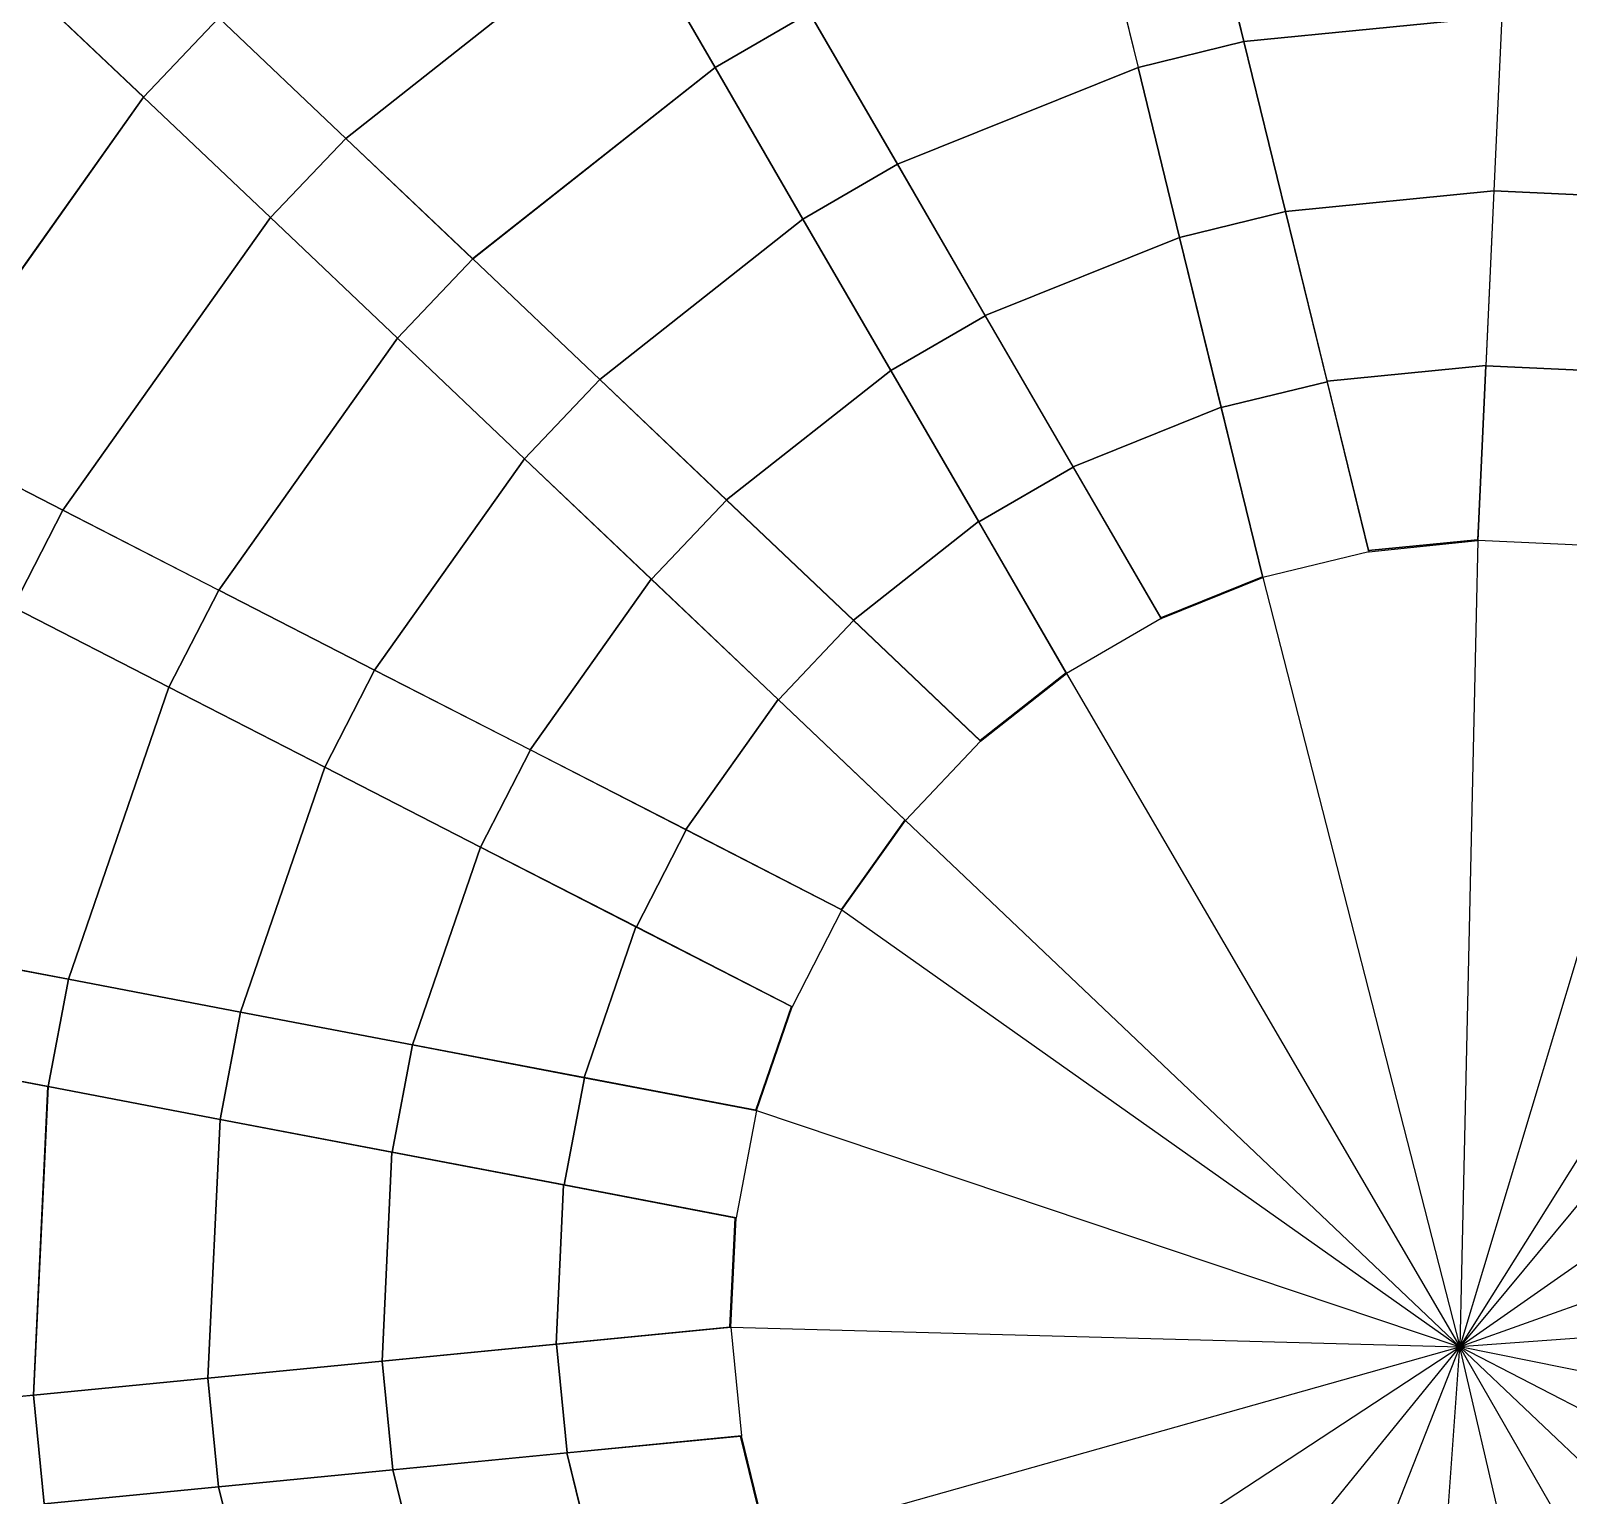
# Model space of a CAD drawing. Header units: millimetres. Extents: x -3890 to 2335, y 8273 to 14518.
# Drawn here: x -1449 to -745, y 11309 to 11979 of the extents above; entities that cross this region are included whole.
import ezdxf

# ---------------------------------------------------------------- set-up
doc = ezdxf.new("R2010")
doc.units = ezdxf.units.MM
for name, color, linetype in [('FRAMES', 2, 'Continuous'), ('JOINTS', 2, 'Continuous'), ('SHELLS', 1, 'Continuous')]:
    doc.layers.add(name, color=color, linetype=linetype)

msp = doc.modelspace()

# ---------------------------------------------------------------- linework, layer by layer
at = {"layer": 'FRAMES'}
for p, q in [((-912.42, 12052.27, 1772.46), (-893.37, 11974.42, 1778.66)), ((-912.42, 12052.27, 1892.46), (-893.37, 11974.42, 1898.66)), ((-912.42, 12052.27, 1772.46), (-893.37, 11974.42, 1898.66)), ((-960.89, 12040.43, 1772.46), (-941.84, 11962.58, 1778.66)), ((-960.89, 12040.43, 1892.46), (-941.84, 11962.58, 1898.66)), ((-960.89, 12040.43, 1772.46), (-941.84, 11962.58, 1898.66)), ((-1175.6, 12031.85, 1765.47), (-1135.39, 11962.52, 1772.46)), ((-1175.6, 12031.85, 1885.47), (-1135.39, 11962.52, 1892.46)), ((-1135.39, 11962.52, 1772.46), (-1175.6, 12031.85, 1885.47)), ((-1455.12, 12004.23, 1749.1), (-1397, 11949.04, 1757.68)), ((-1455.12, 12004.23, 1869.1), (-1397, 11949.04, 1877.68)), ((-1397, 11949.04, 1757.68), (-1455.12, 12004.23, 1869.1)), ((-1362.57, 11985.29, 1757.68), (-1397, 11949.04, 1757.68)), ((-1397, 11949.04, 1877.68), (-1362.57, 11985.29, 1877.68)), ((-1362.57, 11985.29, 1757.68), (-1304.46, 11930.1, 1765.47)), ((-1362.57, 11985.29, 1877.68), (-1304.46, 11930.1, 1885.47)), ((-1362.57, 11985.29, 1757.68), (-1304.46, 11930.1, 1885.47)), ((-1092.14, 11987.57, 1772.46), (-1135.39, 11962.52, 1772.46)), ((-1135.39, 11962.52, 1892.46), (-1092.14, 11987.57, 1892.46)), ((-1092.14, 11987.57, 1772.46), (-1051.93, 11918.24, 1778.66)), ((-1092.14, 11987.57, 1892.46), (-1051.93, 11918.24, 1898.66)), ((-1092.14, 11987.57, 1772.46), (-1051.93, 11918.24, 1898.66)), ((-775.36, 11986.12, 1778.66), (-779.02, 11906.06, 1784.06)), ((-775.36, 11986.12, 1898.66), (-779.02, 11906.06, 1904.06)), ((-775.36, 11986.12, 1898.66), (-779.02, 11906.06, 1784.06)), ((-893.37, 11974.42, 1778.66), (-941.84, 11962.58, 1778.66)), ((-941.84, 11962.58, 1898.66), (-893.37, 11974.42, 1898.66)), ((-893.37, 11974.42, 1778.66), (-874.32, 11896.56, 1784.06)), ((-893.37, 11974.42, 1898.66), (-874.32, 11896.56, 1904.06)), ((-893.37, 11974.42, 1898.66), (-893.37, 11974.42, 1778.66)), ((-893.37, 11974.42, 1898.66), (-874.32, 11896.56, 1784.06)), ((-1135.39, 11962.52, 1892.46), (-1246.35, 11874.9, 1892.46)), ((-1135.39, 11962.52, 1772.46), (-1095.18, 11893.19, 1778.66)), ((-1135.39, 11962.52, 1892.46), (-1095.18, 11893.19, 1898.66)), ((-1135.39, 11962.52, 1772.46), (-1135.39, 11962.52, 1892.46)), ((-1095.18, 11893.19, 1898.66), (-1135.39, 11962.52, 1772.46)), ((-922.79, 11884.73, 1784.06), (-941.84, 11962.58, 1778.66)), ((-922.79, 11884.73, 1904.06), (-941.84, 11962.58, 1898.66)), ((-941.84, 11962.58, 1778.66), (-941.84, 11962.58, 1898.66)), ((-941.84, 11962.58, 1898.66), (-922.79, 11884.73, 1784.06)), ((-1397, 11949.04, 1877.68), (-1505.19, 11796.45, 1877.68)), ((-1397, 11949.04, 1757.68), (-1338.89, 11893.85, 1765.47)), ((-1397, 11949.04, 1877.68), (-1338.89, 11893.85, 1885.47)), ((-1397, 11949.04, 1757.68), (-1397, 11949.04, 1877.68)), ((-1338.89, 11893.85, 1885.47), (-1397, 11949.04, 1757.68)), ((-1304.46, 11930.1, 1765.47), (-1338.89, 11893.85, 1765.47)), ((-1338.89, 11893.85, 1885.47), (-1304.46, 11930.1, 1885.47)), ((-1304.46, 11930.1, 1765.47), (-1246.35, 11874.9, 1772.46)), ((-1304.46, 11930.1, 1885.47), (-1246.35, 11874.9, 1892.46)), ((-1304.46, 11930.1, 1885.47), (-1304.46, 11930.1, 1765.47)), ((-1304.46, 11930.1, 1885.47), (-1246.35, 11874.9, 1772.46)), ((-1051.93, 11918.24, 1778.66), (-1095.18, 11893.19, 1778.66)), ((-1095.18, 11893.19, 1898.66), (-1051.93, 11918.24, 1898.66)), ((-1051.93, 11918.24, 1778.66), (-1011.72, 11848.91, 1784.06)), ((-1051.93, 11918.24, 1898.66), (-1011.72, 11848.91, 1904.06)), ((-1051.93, 11918.24, 1898.66), (-1051.93, 11918.24, 1778.66)), ((-1051.93, 11918.24, 1898.66), (-1011.72, 11848.91, 1784.06)), ((-779.02, 11906.06, 1784.06), (-782.67, 11826.01, 1788.68)), ((-779.02, 11906.06, 1904.06), (-782.67, 11826.01, 1908.68)), ((-779.02, 11906.06, 1784.06), (-782.67, 11826.01, 1908.68)), ((-729.08, 11903.78, 1784.06), (-779.02, 11906.06, 1784.06)), ((-779.02, 11906.06, 1784.06), (-779.02, 11906.06, 1904.06)), ((-779.02, 11906.06, 1904.06), (-729.08, 11903.78, 1904.06)), ((-1338.89, 11893.85, 1765.47), (-1280.78, 11838.65, 1772.46)), ((-1338.89, 11893.85, 1885.47), (-1280.78, 11838.65, 1892.46)), ((-1338.89, 11893.85, 1765.47), (-1338.89, 11893.85, 1885.47)), ((-1280.78, 11838.65, 1772.46), (-1338.89, 11893.85, 1885.47)), ((-874.32, 11896.56, 1784.06), (-922.79, 11884.73, 1784.06)), ((-922.79, 11884.73, 1904.06), (-874.32, 11896.56, 1904.06)), ((-874.32, 11896.56, 1784.06), (-855.27, 11818.71, 1788.68)), ((-874.32, 11896.56, 1904.06), (-855.27, 11818.71, 1908.68)), ((-874.32, 11896.56, 1904.06), (-874.32, 11896.56, 1784.06)), ((-874.32, 11896.56, 1784.06), (-855.27, 11818.71, 1908.68)), ((-1095.18, 11893.19, 1778.66), (-1054.97, 11823.86, 1784.06)), ((-1095.18, 11893.19, 1898.66), (-1054.97, 11823.86, 1904.06)), ((-1095.18, 11893.19, 1778.66), (-1095.18, 11893.19, 1898.66)), ((-1054.97, 11823.86, 1784.06), (-1095.18, 11893.19, 1898.66)), ((-903.74, 11806.88, 1788.68), (-922.79, 11884.73, 1784.06)), ((-903.74, 11806.88, 1908.68), (-922.79, 11884.73, 1904.06)), ((-922.79, 11884.73, 1784.06), (-922.79, 11884.73, 1904.06)), ((-922.79, 11884.73, 1784.06), (-903.74, 11806.88, 1908.68)), ((-1246.35, 11874.9, 1772.46), (-1280.78, 11838.65, 1772.46)), ((-1280.78, 11838.65, 1892.46), (-1246.35, 11874.9, 1892.46)), ((-1246.35, 11874.9, 1772.46), (-1188.23, 11819.71, 1778.66)), ((-1246.35, 11874.9, 1892.46), (-1188.23, 11819.71, 1898.66)), ((-1246.35, 11874.9, 1892.46), (-1246.35, 11874.9, 1772.46)), ((-1246.35, 11874.9, 1772.46), (-1188.23, 11819.71, 1898.66)), ((-1011.72, 11848.91, 1784.06), (-1054.97, 11823.86, 1784.06)), ((-1054.97, 11823.86, 1904.06), (-1011.72, 11848.91, 1904.06)), ((-1011.72, 11848.91, 1784.06), (-971.51, 11779.58, 1788.68)), ((-1011.72, 11848.91, 1904.06), (-971.51, 11779.58, 1908.68)), ((-1011.72, 11848.91, 1904.06), (-1011.72, 11848.91, 1784.06)), ((-1011.72, 11848.91, 1784.06), (-971.51, 11779.58, 1908.68)), ((-1280.78, 11838.65, 1892.46), (-1362.58, 11723.28, 1892.46)), ((-1280.78, 11838.65, 1772.46), (-1222.66, 11783.46, 1778.66)), ((-1280.78, 11838.65, 1892.46), (-1222.66, 11783.46, 1898.66)), ((-1280.78, 11838.65, 1772.46), (-1280.78, 11838.65, 1892.46)), ((-1222.66, 11783.46, 1898.66), (-1280.78, 11838.65, 1772.46)), ((-1054.97, 11823.86, 1784.06), (-1014.76, 11754.53, 1788.68)), ((-1054.97, 11823.86, 1904.06), (-1014.76, 11754.53, 1908.68)), ((-1054.97, 11823.86, 1784.06), (-1054.97, 11823.86, 1904.06)), ((-1014.76, 11754.53, 1908.68), (-1054.97, 11823.86, 1784.06)), ((-786.33, 11745.95, 1792.48), (-782.67, 11826.01, 1788.68)), ((-786.33, 11745.95, 1912.48), (-782.67, 11826.01, 1908.68)), ((-782.67, 11826.01, 1908.68), (-786.33, 11745.95, 1792.48)), ((-732.73, 11823.73, 1788.68), (-782.67, 11826.01, 1788.68)), ((-782.67, 11826.01, 1788.68), (-782.67, 11826.01, 1908.68)), ((-782.67, 11826.01, 1908.68), (-732.73, 11823.73, 1908.68)), ((-1188.23, 11819.71, 1778.66), (-1222.66, 11783.46, 1778.66)), ((-1222.66, 11783.46, 1898.66), (-1188.23, 11819.71, 1898.66)), ((-1188.23, 11819.71, 1778.66), (-1130.12, 11764.52, 1784.06)), ((-1188.23, 11819.71, 1898.66), (-1130.12, 11764.52, 1904.06)), ((-1188.23, 11819.71, 1898.66), (-1188.23, 11819.71, 1778.66)), ((-1188.23, 11819.71, 1898.66), (-1130.12, 11764.52, 1784.06)), ((-855.27, 11818.71, 1788.68), (-903.74, 11806.88, 1788.68)), ((-903.74, 11806.88, 1908.68), (-855.27, 11818.71, 1908.68)), ((-855.27, 11818.71, 1788.68), (-836.22, 11740.86, 1792.48)), ((-855.27, 11818.71, 1908.68), (-836.22, 11740.86, 1912.48)), ((-855.27, 11818.71, 1908.68), (-855.27, 11818.71, 1788.68)), ((-855.27, 11818.71, 1908.68), (-836.22, 11740.86, 1792.48)), ((-884.68, 11729.03, 1792.48), (-903.74, 11806.88, 1788.68)), ((-884.68, 11729.03, 1912.48), (-903.74, 11806.88, 1908.68)), ((-903.74, 11806.88, 1788.68), (-903.74, 11806.88, 1908.68)), ((-903.74, 11806.88, 1908.68), (-884.68, 11729.03, 1792.48)), ((-1505.19, 11796.45, 1757.68), (-1433.89, 11759.87, 1765.47)), ((-1505.19, 11796.45, 1877.68), (-1433.89, 11759.87, 1885.47)), ((-1505.19, 11796.45, 1757.68), (-1433.89, 11759.87, 1885.47)), ((-1222.66, 11783.46, 1778.66), (-1164.55, 11728.27, 1784.06)), ((-1222.66, 11783.46, 1898.66), (-1164.55, 11728.27, 1904.06)), ((-1222.66, 11783.46, 1778.66), (-1222.66, 11783.46, 1898.66)), ((-1164.55, 11728.27, 1784.06), (-1222.66, 11783.46, 1898.66)), ((-971.51, 11779.58, 1788.68), (-1014.76, 11754.53, 1788.68)), ((-1014.76, 11754.53, 1908.68), (-971.51, 11779.58, 1908.68)), ((-971.51, 11779.58, 1788.68), (-931.3, 11710.25, 1792.48)), ((-971.51, 11779.58, 1908.68), (-931.3, 11710.25, 1912.48)), ((-971.51, 11779.58, 1908.68), (-971.51, 11779.58, 1788.68)), ((-971.51, 11779.58, 1908.68), (-931.3, 11710.25, 1792.48)), ((-1433.89, 11759.87, 1765.47), (-1456.71, 11715.42, 1765.47)), ((-1456.71, 11715.42, 1885.47), (-1433.89, 11759.87, 1885.47)), ((-1433.89, 11759.87, 1765.47), (-1362.58, 11723.28, 1772.46)), ((-1433.89, 11759.87, 1885.47), (-1362.58, 11723.28, 1892.46)), ((-1433.89, 11759.87, 1885.47), (-1433.89, 11759.87, 1765.47)), ((-1433.89, 11759.87, 1885.47), (-1362.58, 11723.28, 1772.46)), ((-1130.12, 11764.52, 1784.06), (-1164.55, 11728.27, 1784.06)), ((-1164.55, 11728.27, 1904.06), (-1130.12, 11764.52, 1904.06)), ((-1130.12, 11764.52, 1784.06), (-1072.01, 11709.32, 1788.68)), ((-1130.12, 11764.52, 1904.06), (-1072.01, 11709.32, 1908.68)), ((-1130.12, 11764.52, 1904.06), (-1130.12, 11764.52, 1784.06)), ((-1130.12, 11764.52, 1784.06), (-1072.01, 11709.32, 1908.68)), ((-974.55, 11685.2, 1792.48), (-1014.76, 11754.53, 1788.68)), ((-974.55, 11685.2, 1912.48), (-1014.76, 11754.53, 1908.68)), ((-1014.76, 11754.53, 1788.68), (-1014.76, 11754.53, 1908.68)), ((-974.55, 11685.2, 1792.48), (-1014.76, 11754.53, 1908.68)), ((-836.22, 11740.86, 1792.48), (-786.33, 11745.95, 1792.48)), ((-836.22, 11740.86, 1912.48), (-786.33, 11745.95, 1912.48)), ((-786.33, 11745.95, 1912.48), (-794.54, 11376.85, 1912.48)), ((-786.33, 11745.95, 1792.48), (-794.54, 11376.85, 1792.48)), ((-786.33, 11745.95, 1912.48), (-786.33, 11745.95, 1792.48)), ((-736.39, 11743.67, 1792.48), (-786.33, 11745.95, 1792.48)), ((-736.39, 11743.67, 1912.48), (-786.33, 11745.95, 1912.48)), ((-836.22, 11740.86, 1792.48), (-884.68, 11729.03, 1792.48)), ((-836.22, 11740.86, 1912.48), (-884.68, 11729.03, 1912.48)), ((-836.22, 11740.86, 1912.48), (-836.22, 11740.86, 1792.48)), ((-687.14, 11734.28, 1912.48), (-794.54, 11376.85, 1912.48)), ((-687.14, 11734.28, 1792.48), (-794.54, 11376.85, 1792.48)), ((-1164.55, 11728.27, 1784.06), (-1106.44, 11673.07, 1788.68)), ((-1164.55, 11728.27, 1904.06), (-1106.44, 11673.07, 1908.68)), ((-1164.55, 11728.27, 1784.06), (-1164.55, 11728.27, 1904.06)), ((-1106.44, 11673.07, 1908.68), (-1164.55, 11728.27, 1784.06)), ((-931.3, 11710.25, 1792.48), (-884.68, 11729.03, 1792.48)), ((-931.3, 11710.25, 1912.48), (-884.68, 11729.03, 1912.48)), ((-884.68, 11729.03, 1792.48), (-884.68, 11729.03, 1912.48)), ((-884.68, 11729.03, 1912.48), (-794.54, 11376.85, 1912.48)), ((-884.68, 11729.03, 1792.48), (-794.54, 11376.85, 1792.48)), ((-1362.58, 11723.28, 1772.46), (-1385.4, 11678.84, 1772.46)), ((-1385.4, 11678.84, 1892.46), (-1362.58, 11723.28, 1892.46)), ((-1362.58, 11723.28, 1772.46), (-1291.27, 11686.7, 1778.66)), ((-1362.58, 11723.28, 1892.46), (-1291.27, 11686.7, 1898.66)), ((-1362.58, 11723.28, 1892.46), (-1362.58, 11723.28, 1772.46)), ((-1362.58, 11723.28, 1772.46), (-1291.27, 11686.7, 1898.66)), ((-1456.71, 11715.42, 1765.47), (-1385.4, 11678.84, 1772.46)), ((-1456.71, 11715.42, 1885.47), (-1385.4, 11678.84, 1892.46)), ((-1385.4, 11678.84, 1772.46), (-1456.71, 11715.42, 1885.47)), ((-1072.01, 11709.32, 1788.68), (-1106.44, 11673.07, 1788.68)), ((-1106.44, 11673.07, 1908.68), (-1072.01, 11709.32, 1908.68)), ((-1072.01, 11709.32, 1788.68), (-1013.89, 11654.13, 1792.48)), ((-1072.01, 11709.32, 1908.68), (-1013.89, 11654.13, 1912.48)), ((-1072.01, 11709.32, 1908.68), (-1072.01, 11709.32, 1788.68)), ((-1072.01, 11709.32, 1908.68), (-1013.89, 11654.13, 1792.48)), ((-931.3, 11710.25, 1912.48), (-974.55, 11685.2, 1912.48)), ((-931.3, 11710.25, 1792.48), (-974.55, 11685.2, 1792.48)), ((-931.3, 11710.25, 1912.48), (-931.3, 11710.25, 1792.48)), ((-595.26, 11695.13, 1912.48), (-794.54, 11376.85, 1912.48)), ((-595.26, 11695.13, 1792.48), (-794.54, 11376.85, 1792.48)), ((-1291.27, 11686.7, 1778.66), (-1314.09, 11642.25, 1778.66)), ((-1314.09, 11642.25, 1898.66), (-1291.27, 11686.7, 1898.66)), ((-1291.27, 11686.7, 1778.66), (-1219.96, 11650.12, 1784.06)), ((-1291.27, 11686.7, 1898.66), (-1219.96, 11650.12, 1904.06)), ((-1291.27, 11686.7, 1898.66), (-1291.27, 11686.7, 1778.66)), ((-1291.27, 11686.7, 1898.66), (-1219.96, 11650.12, 1784.06)), ((-1013.89, 11654.13, 1792.48), (-974.55, 11685.2, 1792.48)), ((-1013.89, 11654.13, 1912.48), (-974.55, 11685.2, 1912.48)), ((-974.55, 11685.2, 1912.48), (-974.55, 11685.2, 1792.48)), ((-974.55, 11685.2, 1912.48), (-794.54, 11376.85, 1912.48)), ((-974.55, 11685.2, 1792.48), (-794.54, 11376.85, 1792.48)), ((-1385.4, 11678.84, 1892.46), (-1431.33, 11545.14, 1892.46)), ((-1385.4, 11678.84, 1772.46), (-1314.09, 11642.25, 1778.66)), ((-1385.4, 11678.84, 1892.46), (-1314.09, 11642.25, 1898.66)), ((-1385.4, 11678.84, 1772.46), (-1385.4, 11678.84, 1892.46)), ((-1314.09, 11642.25, 1898.66), (-1385.4, 11678.84, 1772.46)), ((-1048.32, 11617.88, 1792.48), (-1106.44, 11673.07, 1788.68)), ((-1048.32, 11617.88, 1912.48), (-1106.44, 11673.07, 1908.68)), ((-1106.44, 11673.07, 1788.68), (-1106.44, 11673.07, 1908.68)), ((-1048.32, 11617.88, 1792.48), (-1106.44, 11673.07, 1908.68)), ((-554.48, 11666.21, 1912.48), (-794.54, 11376.85, 1912.48)), ((-554.48, 11666.21, 1792.48), (-794.54, 11376.85, 1792.48)), ((-1013.89, 11654.13, 1912.48), (-1048.32, 11617.88, 1912.48)), ((-1013.89, 11654.13, 1792.48), (-1048.32, 11617.88, 1792.48)), ((-1013.89, 11654.13, 1912.48), (-1013.89, 11654.13, 1792.48)), ((-1219.96, 11650.12, 1784.06), (-1242.77, 11605.67, 1784.06)), ((-1242.77, 11605.67, 1904.06), (-1219.96, 11650.12, 1904.06)), ((-1219.96, 11650.12, 1784.06), (-1148.65, 11613.53, 1788.68)), ((-1219.96, 11650.12, 1904.06), (-1148.65, 11613.53, 1908.68)), ((-1219.96, 11650.12, 1904.06), (-1219.96, 11650.12, 1784.06)), ((-1219.96, 11650.12, 1784.06), (-1148.65, 11613.53, 1908.68)), ((-1314.09, 11642.25, 1778.66), (-1242.77, 11605.67, 1784.06)), ((-1314.09, 11642.25, 1898.66), (-1242.77, 11605.67, 1904.06)), ((-1314.09, 11642.25, 1778.66), (-1314.09, 11642.25, 1898.66)), ((-1242.77, 11605.67, 1784.06), (-1314.09, 11642.25, 1898.66)), ((-1148.65, 11613.53, 1788.68), (-1171.46, 11569.08, 1788.68)), ((-1171.46, 11569.08, 1908.68), (-1148.65, 11613.53, 1908.68)), ((-1148.65, 11613.53, 1788.68), (-1077.34, 11576.95, 1792.48)), ((-1148.65, 11613.53, 1908.68), (-1077.34, 11576.95, 1912.48)), ((-1148.65, 11613.53, 1908.68), (-1148.65, 11613.53, 1788.68)), ((-1148.65, 11613.53, 1908.68), (-1077.34, 11576.95, 1792.48)), ((-1077.34, 11576.95, 1792.48), (-1048.32, 11617.88, 1792.48)), ((-1077.34, 11576.95, 1912.48), (-1048.32, 11617.88, 1912.48)), ((-1048.32, 11617.88, 1792.48), (-1048.32, 11617.88, 1912.48)), ((-1048.32, 11617.88, 1912.48), (-794.54, 11376.85, 1912.48)), ((-794.54, 11376.85, 1792.48), (-1048.32, 11617.88, 1792.48)), ((-1242.77, 11605.67, 1784.06), (-1171.46, 11569.08, 1788.68)), ((-1242.77, 11605.67, 1904.06), (-1171.46, 11569.08, 1908.68)), ((-1242.77, 11605.67, 1784.06), (-1242.77, 11605.67, 1904.06)), ((-1171.46, 11569.08, 1908.68), (-1242.77, 11605.67, 1784.06)), ((-487.14, 11592.45, 1912.48), (-794.54, 11376.85, 1912.48)), ((-487.14, 11592.45, 1792.48), (-794.54, 11376.85, 1792.48)), ((-1077.34, 11576.95, 1912.48), (-1100.15, 11532.49, 1912.48)), ((-1077.34, 11576.95, 1792.48), (-1100.15, 11532.49, 1792.48)), ((-1077.34, 11576.95, 1912.48), (-1077.34, 11576.95, 1792.48)), ((-1077.34, 11576.95, 1912.48), (-794.54, 11376.85, 1912.48)), ((-1077.34, 11576.95, 1792.48), (-794.54, 11376.85, 1792.48)), ((-1100.15, 11532.49, 1792.48), (-1171.46, 11569.08, 1788.68)), ((-1100.15, 11532.49, 1912.48), (-1171.46, 11569.08, 1908.68)), ((-1171.46, 11569.08, 1788.68), (-1171.46, 11569.08, 1908.68)), ((-1100.15, 11532.49, 1792.48), (-1171.46, 11569.08, 1908.68)), ((-1510.06, 11560.16, 1765.47), (-1431.33, 11545.14, 1772.46)), ((-1510.06, 11560.16, 1885.47), (-1431.33, 11545.14, 1892.46)), ((-1510.06, 11560.16, 1885.47), (-1431.33, 11545.14, 1772.46)), ((-1431.33, 11545.14, 1772.46), (-1440.73, 11496.03, 1772.46)), ((-1440.73, 11496.03, 1892.46), (-1431.33, 11545.14, 1892.46)), ((-1431.33, 11545.14, 1772.46), (-1352.6, 11530.13, 1778.66)), ((-1431.33, 11545.14, 1892.46), (-1352.6, 11530.13, 1898.66)), ((-1431.33, 11545.14, 1892.46), (-1431.33, 11545.14, 1772.46)), ((-1431.33, 11545.14, 1772.46), (-1352.6, 11530.13, 1898.66)), ((-1352.6, 11530.13, 1778.66), (-1362, 11481.02, 1778.66)), ((-1362, 11481.02, 1898.66), (-1352.6, 11530.13, 1898.66)), ((-1352.6, 11530.13, 1778.66), (-1273.87, 11515.12, 1784.06)), ((-1352.6, 11530.13, 1898.66), (-1273.87, 11515.12, 1904.06)), ((-1352.6, 11530.13, 1898.66), (-1352.6, 11530.13, 1778.66)), ((-1352.6, 11530.13, 1898.66), (-1273.87, 11515.12, 1784.06)), ((-1116.42, 11485.09, 1792.48), (-1100.15, 11532.49, 1792.48)), ((-1116.42, 11485.09, 1912.48), (-1100.15, 11532.49, 1912.48)), ((-1100.15, 11532.49, 1912.48), (-1100.15, 11532.49, 1792.48)), ((-1273.87, 11515.12, 1784.06), (-1283.27, 11466.01, 1784.06)), ((-1283.27, 11466.01, 1904.06), (-1273.87, 11515.12, 1904.06)), ((-1273.87, 11515.12, 1784.06), (-1195.14, 11500.1, 1788.68)), ((-1273.87, 11515.12, 1904.06), (-1195.14, 11500.1, 1908.68)), ((-1273.87, 11515.12, 1904.06), (-1273.87, 11515.12, 1784.06)), ((-1273.87, 11515.12, 1784.06), (-1195.14, 11500.1, 1908.68)), ((-1519.46, 11511.05, 1765.47), (-1440.73, 11496.03, 1772.46)), ((-1519.46, 11511.05, 1885.47), (-1440.73, 11496.03, 1892.46)), ((-1440.73, 11496.03, 1772.46), (-1519.46, 11511.05, 1885.47)), ((-1195.14, 11500.1, 1788.68), (-1204.54, 11450.99, 1788.68)), ((-1204.54, 11450.99, 1908.68), (-1195.14, 11500.1, 1908.68)), ((-1195.14, 11500.1, 1788.68), (-1116.42, 11485.09, 1792.48)), ((-1195.14, 11500.1, 1908.68), (-1116.42, 11485.09, 1912.48)), ((-1195.14, 11500.1, 1908.68), (-1195.14, 11500.1, 1788.68)), ((-1195.14, 11500.1, 1908.68), (-1116.42, 11485.09, 1792.48)), ((-443.17, 11502.66, 1912.48), (-794.54, 11376.85, 1912.48)), ((-443.17, 11502.66, 1792.48), (-794.54, 11376.85, 1792.48)), ((-1440.73, 11496.03, 1892.46), (-1447.33, 11354.8, 1892.46)), ((-1440.73, 11496.03, 1772.46), (-1362, 11481.02, 1778.66)), ((-1440.73, 11496.03, 1892.46), (-1362, 11481.02, 1898.66)), ((-1440.73, 11496.03, 1772.46), (-1440.73, 11496.03, 1892.46)), ((-1362, 11481.02, 1898.66), (-1440.73, 11496.03, 1772.46)), ((-1116.42, 11485.09, 1912.48), (-1125.81, 11435.98, 1912.48)), ((-1116.42, 11485.09, 1792.48), (-1125.81, 11435.98, 1792.48)), ((-1116.42, 11485.09, 1912.48), (-1116.42, 11485.09, 1792.48)), ((-1116.42, 11485.09, 1912.48), (-794.54, 11376.85, 1912.48)), ((-1116.42, 11485.09, 1792.48), (-794.54, 11376.85, 1792.48)), ((-1362, 11481.02, 1778.66), (-1283.27, 11466.01, 1784.06)), ((-1362, 11481.02, 1898.66), (-1283.27, 11466.01, 1904.06)), ((-1362, 11481.02, 1778.66), (-1362, 11481.02, 1898.66)), ((-1283.27, 11466.01, 1784.06), (-1362, 11481.02, 1898.66)), ((-1283.27, 11466.01, 1784.06), (-1204.54, 11450.99, 1788.68)), ((-1283.27, 11466.01, 1904.06), (-1204.54, 11450.99, 1908.68)), ((-1283.27, 11466.01, 1784.06), (-1283.27, 11466.01, 1904.06)), ((-1204.54, 11450.99, 1908.68), (-1283.27, 11466.01, 1784.06)), ((-1125.81, 11435.98, 1792.48), (-1204.54, 11450.99, 1788.68)), ((-1125.81, 11435.98, 1912.48), (-1204.54, 11450.99, 1908.68)), ((-1204.54, 11450.99, 1788.68), (-1204.54, 11450.99, 1908.68)), ((-1125.81, 11435.98, 1792.48), (-1204.54, 11450.99, 1908.68)), ((-1128.24, 11385.91, 1792.48), (-1125.81, 11435.98, 1792.48)), ((-1128.24, 11385.91, 1912.48), (-1125.81, 11435.98, 1912.48)), ((-1125.81, 11435.98, 1912.48), (-1125.81, 11435.98, 1792.48)), ((-426.66, 11404.05, 1912.48), (-794.54, 11376.85, 1912.48)), ((-426.66, 11404.05, 1792.48), (-794.54, 11376.85, 1792.48)), ((-1208.01, 11378.13, 1788.68), (-1128.24, 11385.91, 1792.48)), ((-1208.01, 11378.13, 1908.68), (-1128.24, 11385.91, 1912.48)), ((-1208.01, 11378.13, 1908.68), (-1128.24, 11385.91, 1792.48)), ((-1128.24, 11385.91, 1912.48), (-1128.24, 11385.91, 1792.48)), ((-1128.24, 11385.91, 1912.48), (-1123.39, 11336.14, 1912.48)), ((-1128.24, 11385.91, 1792.48), (-1123.39, 11336.14, 1792.48)), ((-1128.24, 11385.91, 1912.48), (-794.54, 11376.85, 1912.48)), ((-1128.24, 11385.91, 1792.48), (-794.54, 11376.85, 1792.48)), ((-1287.78, 11370.35, 1784.06), (-1208.01, 11378.13, 1788.68)), ((-1287.78, 11370.35, 1904.06), (-1208.01, 11378.13, 1908.68)), ((-1287.78, 11370.35, 1784.06), (-1208.01, 11378.13, 1908.68)), ((-1208.01, 11378.13, 1908.68), (-1208.01, 11378.13, 1788.68)), ((-1208.01, 11378.13, 1788.68), (-1203.16, 11328.36, 1788.68)), ((-1203.16, 11328.36, 1908.68), (-1208.01, 11378.13, 1908.68)), ((-1111.39, 11287.58, 1912.48), (-794.54, 11376.85, 1912.48)), ((-1111.39, 11287.58, 1792.48), (-794.54, 11376.85, 1792.48)), ((-1067.51, 11197.94, 1912.48), (-794.54, 11376.85, 1912.48)), ((-1067.51, 11197.94, 1792.48), (-794.54, 11376.85, 1792.48)), ((-1000.17, 11124.18, 1912.48), (-794.54, 11376.85, 1912.48)), ((-1000.17, 11124.18, 1792.48), (-794.54, 11376.85, 1792.48)), ((-914.79, 11072.38, 1912.48), (-794.54, 11376.85, 1912.48)), ((-914.79, 11072.38, 1792.48), (-794.54, 11376.85, 1792.48)), ((-818.26, 11046.73, 1912.48), (-794.54, 11376.85, 1912.48)), ((-818.26, 11046.73, 1792.48), (-794.54, 11376.85, 1792.48)), ((-794.54, 11376.85, 1912.48), (-540.76, 11135.82, 1912.48)), ((-540.76, 11135.82, 1792.48), (-794.54, 11376.85, 1792.48)), ((-794.54, 11376.85, 1912.48), (-794.54, 11376.85, 1792.48)), ((-623.35, 11079.67, 1912.48), (-794.54, 11376.85, 1912.48)), ((-623.35, 11079.67, 1792.48), (-794.54, 11376.85, 1792.48)), ((-718.29, 11049.09, 1912.48), (-794.54, 11376.85, 1912.48)), ((-718.29, 11049.09, 1792.48), (-794.54, 11376.85, 1792.48)), ((-438.2, 11304.86, 1912.48), (-794.54, 11376.85, 1912.48)), ((-438.2, 11304.86, 1792.48), (-794.54, 11376.85, 1792.48)), ((-477.33, 11212.96, 1912.48), (-794.54, 11376.85, 1912.48)), ((-477.33, 11212.96, 1792.48), (-794.54, 11376.85, 1792.48)), ((-1367.55, 11362.58, 1778.66), (-1287.78, 11370.35, 1784.06)), ((-1367.55, 11362.58, 1898.66), (-1287.78, 11370.35, 1904.06)), ((-1367.55, 11362.58, 1898.66), (-1287.78, 11370.35, 1784.06)), ((-1287.78, 11370.35, 1904.06), (-1287.78, 11370.35, 1784.06)), ((-1287.78, 11370.35, 1784.06), (-1282.93, 11320.58, 1784.06)), ((-1282.93, 11320.58, 1904.06), (-1287.78, 11370.35, 1904.06)), ((-1447.33, 11354.8, 1772.46), (-1367.55, 11362.58, 1778.66)), ((-1447.33, 11354.8, 1892.46), (-1367.55, 11362.58, 1898.66)), ((-1447.33, 11354.8, 1772.46), (-1367.55, 11362.58, 1898.66)), ((-1367.55, 11362.58, 1898.66), (-1367.55, 11362.58, 1778.66)), ((-1367.55, 11362.58, 1778.66), (-1362.7, 11312.81, 1778.66)), ((-1362.7, 11312.81, 1898.66), (-1367.55, 11362.58, 1898.66)), ((-1527.1, 11347.03, 1765.47), (-1447.33, 11354.8, 1772.46)), ((-1527.1, 11347.03, 1885.47), (-1447.33, 11354.8, 1892.46)), ((-1527.1, 11347.03, 1885.47), (-1447.33, 11354.8, 1772.46)), ((-1447.33, 11354.8, 1892.46), (-1447.33, 11354.8, 1772.46)), ((-1447.33, 11354.8, 1772.46), (-1442.48, 11305.03, 1772.46)), ((-1442.48, 11305.03, 1892.46), (-1447.33, 11354.8, 1892.46)), ((-1123.39, 11336.14, 1792.48), (-1203.16, 11328.36, 1788.68)), ((-1123.39, 11336.14, 1912.48), (-1203.16, 11328.36, 1908.68)), ((-1123.39, 11336.14, 1792.48), (-1203.16, 11328.36, 1908.68)), ((-1123.39, 11336.14, 1912.48), (-1123.39, 11336.14, 1792.48)), ((-1111.39, 11287.58, 1792.48), (-1123.39, 11336.14, 1792.48)), ((-1111.39, 11287.58, 1912.48), (-1123.39, 11336.14, 1912.48)), ((-1203.16, 11328.36, 1788.68), (-1282.93, 11320.58, 1784.06)), ((-1203.16, 11328.36, 1908.68), (-1282.93, 11320.58, 1904.06)), ((-1203.16, 11328.36, 1908.68), (-1282.93, 11320.58, 1784.06)), ((-1203.16, 11328.36, 1788.68), (-1203.16, 11328.36, 1908.68)), ((-1362.7, 11312.81, 1778.66), (-1282.93, 11320.58, 1784.06)), ((-1362.7, 11312.81, 1898.66), (-1282.93, 11320.58, 1904.06)), ((-1282.93, 11320.58, 1784.06), (-1362.7, 11312.81, 1898.66)), ((-1282.93, 11320.58, 1784.06), (-1282.93, 11320.58, 1904.06)), ((-1442.48, 11305.03, 1772.46), (-1362.7, 11312.81, 1778.66)), ((-1442.48, 11305.03, 1892.46), (-1362.7, 11312.81, 1898.66)), ((-1362.7, 11312.81, 1898.66), (-1442.48, 11305.03, 1772.46)), ((-1362.7, 11312.81, 1778.66), (-1362.7, 11312.81, 1898.66))]:
    msp.add_line(p, q, dxfattribs=at)
at = {"layer": 'JOINTS'}
for p in [(-893.37, 11974.42, 1778.66), (-893.37, 11974.42, 1898.66), (-1135.39, 11962.52, 1772.46), (-1135.39, 11962.52, 1892.46), (-941.84, 11962.58, 1778.66), (-941.84, 11962.58, 1898.66), (-1397, 11949.04, 1757.68), (-1397, 11949.04, 1877.68), (-1304.46, 11930.1, 1765.47), (-1304.46, 11930.1, 1885.47), (-1051.93, 11918.24, 1778.66), (-1051.93, 11918.24, 1898.66), (-779.02, 11906.06, 1784.06), (-779.02, 11906.06, 1904.06), (-1338.89, 11893.85, 1765.47), (-1338.89, 11893.85, 1885.47), (-874.32, 11896.56, 1784.06), (-874.32, 11896.56, 1904.06), (-1095.18, 11893.19, 1778.66), (-1095.18, 11893.19, 1898.66), (-922.79, 11884.73, 1784.06), (-922.79, 11884.73, 1904.06), (-1246.35, 11874.9, 1772.46), (-1246.35, 11874.9, 1892.46), (-1011.72, 11848.91, 1784.06), (-1011.72, 11848.91, 1904.06), (-1280.78, 11838.65, 1772.46), (-1280.78, 11838.65, 1892.46), (-1054.97, 11823.86, 1784.06), (-1054.97, 11823.86, 1904.06), (-782.67, 11826.01, 1788.68), (-782.67, 11826.01, 1908.68), (-1188.23, 11819.71, 1778.66), (-1188.23, 11819.71, 1898.66), (-855.27, 11818.71, 1788.68), (-855.27, 11818.71, 1908.68), (-903.74, 11806.88, 1788.68), (-903.74, 11806.88, 1908.68), (-1222.66, 11783.46, 1778.66), (-1222.66, 11783.46, 1898.66), (-971.51, 11779.58, 1788.68), (-971.51, 11779.58, 1908.68), (-1433.89, 11759.87, 1765.47), (-1433.89, 11759.87, 1885.47), (-1130.12, 11764.52, 1784.06), (-1130.12, 11764.52, 1904.06), (-1014.76, 11754.53, 1788.68), (-1014.76, 11754.53, 1908.68), (-786.33, 11745.95, 1792.48), (-786.33, 11745.95, 1912.48), (-836.22, 11740.86, 1792.48), (-836.22, 11740.86, 1912.48), (-1164.55, 11728.27, 1784.06), (-1164.55, 11728.27, 1904.06), (-884.68, 11729.03, 1792.48), (-884.68, 11729.03, 1912.48), (-1362.58, 11723.28, 1772.46), (-1362.58, 11723.28, 1892.46), (-1072.01, 11709.32, 1788.68), (-1072.01, 11709.32, 1908.68), (-931.3, 11710.25, 1792.48), (-931.3, 11710.25, 1912.48), (-1291.27, 11686.7, 1778.66), (-1291.27, 11686.7, 1898.66), (-974.55, 11685.2, 1792.48), (-974.55, 11685.2, 1912.48), (-1385.4, 11678.84, 1772.46), (-1385.4, 11678.84, 1892.46), (-1106.44, 11673.07, 1788.68), (-1106.44, 11673.07, 1908.68), (-1013.89, 11654.13, 1792.48), (-1013.89, 11654.13, 1912.48), (-1219.96, 11650.12, 1784.06), (-1219.96, 11650.12, 1904.06), (-1314.09, 11642.25, 1778.66), (-1314.09, 11642.25, 1898.66), (-1148.65, 11613.53, 1788.68), (-1148.65, 11613.53, 1908.68), (-1048.32, 11617.88, 1792.48), (-1048.32, 11617.88, 1912.48), (-1242.77, 11605.67, 1784.06), (-1242.77, 11605.67, 1904.06), (-1077.34, 11576.95, 1792.48), (-1077.34, 11576.95, 1912.48), (-1171.46, 11569.08, 1788.68), (-1171.46, 11569.08, 1908.68), (-1431.33, 11545.14, 1772.46), (-1431.33, 11545.14, 1892.46), (-1352.6, 11530.13, 1778.66), (-1352.6, 11530.13, 1898.66), (-1100.15, 11532.49, 1792.48), (-1100.15, 11532.49, 1912.48), (-1273.87, 11515.12, 1784.06), (-1273.87, 11515.12, 1904.06), (-1195.14, 11500.1, 1788.68), (-1195.14, 11500.1, 1908.68), (-1440.73, 11496.03, 1772.46), (-1440.73, 11496.03, 1892.46), (-1116.42, 11485.09, 1792.48), (-1116.42, 11485.09, 1912.48), (-1362, 11481.02, 1778.66), (-1362, 11481.02, 1898.66), (-1283.27, 11466.01, 1784.06), (-1283.27, 11466.01, 1904.06), (-1204.54, 11450.99, 1788.68), (-1204.54, 11450.99, 1908.68), (-1125.81, 11435.98, 1792.48), (-1125.81, 11435.98, 1912.48), (-1128.24, 11385.91, 1792.48), (-1128.24, 11385.91, 1912.48), (-1208.01, 11378.13, 1788.68), (-1208.01, 11378.13, 1908.68), (-794.54, 11376.85, 1912.48), (-794.54, 11376.85, 1792.48), (-1287.78, 11370.35, 1784.06), (-1287.78, 11370.35, 1904.06), (-1367.55, 11362.58, 1778.66), (-1367.55, 11362.58, 1898.66), (-1447.33, 11354.8, 1772.46), (-1447.33, 11354.8, 1892.46), (-1123.39, 11336.14, 1792.48), (-1123.39, 11336.14, 1912.48), (-1203.16, 11328.36, 1788.68), (-1203.16, 11328.36, 1908.68), (-1282.93, 11320.58, 1784.06), (-1282.93, 11320.58, 1904.06), (-1362.7, 11312.81, 1778.66), (-1362.7, 11312.81, 1898.66)]:
    msp.add_point(p, dxfattribs=at)
at = {"layer": 'SHELLS'}
for points in [[(-1215.81, 12101.18, 1877.68), (-1175.6, 12031.85, 1885.47), (-1304.46, 11930.1, 1885.47), (-1362.57, 11985.29, 1877.68)], [(-771.7, 12066.18, 1892.46), (-775.36, 11986.12, 1898.66), (-893.38, 11974.45, 1898.66), (-912.42, 12052.27, 1892.46)], [(-960.89, 12040.43, 1892.46), (-941.84, 11962.58, 1898.66), (-1051.93, 11918.24, 1898.66), (-1092.14, 11987.57, 1892.46)], [(-1175.6, 12031.85, 1885.47), (-1135.43, 11962.58, 1893.25), (-1246.4, 11874.96, 1893.25), (-1304.46, 11930.1, 1885.47)], [(-1455.12, 12004.23, 1869.1), (-1397.08, 11949.09, 1878.47), (-1505.27, 11796.51, 1878.47), (-1576.5, 11833.04, 1869.1)], [(-775.36, 11986.12, 1898.66), (-775.36, 11986.08, 1898.66), (-893.37, 11974.42, 1898.66), (-893.38, 11974.45, 1898.66)], [(-775.36, 11986.08, 1898.66), (-779.02, 11906.12, 1904.85), (-874.35, 11896.7, 1904.85), (-893.37, 11974.42, 1898.66)], [(-1135.43, 11962.58, 1893.25), (-1135.43, 11962.58, 1893.25), (-1135.43, 11962.58, 1893.25), (-1246.4, 11874.96, 1893.25)], [(-1135.39, 11962.52, 1892.46), (-1095.18, 11893.19, 1898.66), (-1188.23, 11819.71, 1898.66), (-1246.35, 11874.9, 1892.46)], [(-1246.35, 11874.9, 1892.46), (-1135.39, 11962.52, 1892.46), (-1246.35, 11874.9, 1892.46)], [(-941.84, 11962.58, 1898.66), (-922.81, 11884.79, 1904.86), (-1011.74, 11848.97, 1904.86), (-1051.93, 11918.24, 1898.66)], [(-1397, 11949.04, 1877.68), (-1338.89, 11893.85, 1885.47), (-1433.89, 11759.87, 1885.47), (-1505.19, 11796.45, 1877.68)], [(-779.02, 11906.12, 1904.85), (-779.03, 11906.05, 1904.86), (-874.33, 11896.63, 1904.86), (-874.35, 11896.7, 1904.85)], [(-779.03, 11906.05, 1904.86), (-782.69, 11826.19, 1911.04), (-855.32, 11819.01, 1911.04), (-874.33, 11896.63, 1904.86)], [(-1338.89, 11893.85, 1885.47), (-1280.84, 11838.7, 1893.25), (-1362.64, 11723.33, 1893.25), (-1433.89, 11759.87, 1885.47)], [(-1338.89, 11893.85, 1885.47), (-1338.89, 11893.85, 1885.47), (-1433.89, 11759.87, 1885.47)], [(-1095.18, 11893.19, 1898.66), (-1055, 11823.91, 1904.86), (-1130.16, 11764.57, 1904.86), (-1188.23, 11819.71, 1898.66)], [(-922.81, 11884.78, 1904.86), (-903.8, 11807.05, 1911.05), (-971.58, 11779.76, 1911.05), (-1011.74, 11848.97, 1904.86)], [(-1280.78, 11838.65, 1892.46), (-1222.66, 11783.46, 1898.66), (-1291.27, 11686.7, 1898.66), (-1362.58, 11723.28, 1892.46)], [(-1362.58, 11723.28, 1892.46), (-1280.78, 11838.65, 1892.46), (-1362.58, 11723.28, 1892.46)], [(-1055, 11823.91, 1904.86), (-1055, 11823.9, 1904.86), (-1130.16, 11764.57, 1904.86)], [(-1055, 11823.9, 1904.86), (-1014.87, 11754.67, 1911.05), (-1072.12, 11709.47, 1911.05), (-1130.16, 11764.57, 1904.86)], [(-782.69, 11826.19, 1911.04), (-782.7, 11826.07, 1911.05), (-855.29, 11818.9, 1911.05), (-855.32, 11819.01, 1911.04)], [(-782.7, 11826.07, 1911.05), (-786.37, 11746.32, 1917.22), (-836.3, 11741.38, 1917.22), (-855.29, 11818.9, 1911.05)], [(-903.8, 11807.05, 1911.05), (-903.8, 11807.05, 1911.05), (-971.57, 11779.75, 1911.05), (-971.58, 11779.76, 1911.05)], [(-903.8, 11807.05, 1911.05), (-884.82, 11729.37, 1917.23), (-931.44, 11710.6, 1917.23), (-971.57, 11779.75, 1911.05)], [(-1222.66, 11783.46, 1898.66), (-1164.6, 11728.3, 1904.86), (-1220.01, 11650.15, 1904.86), (-1291.27, 11686.7, 1898.66)], [(-1014.87, 11754.67, 1911.05), (-974.78, 11685.49, 1917.23), (-1014.12, 11654.42, 1917.23), (-1072.12, 11709.47, 1911.05)], [(-786.37, 11746.32, 1917.22), (-836.26, 11741.23, 1917.23), (-836.26, 11741.23, 1917.23), (-836.3, 11741.38, 1917.22)], [(-1164.6, 11728.3, 1904.86), (-1106.59, 11673.18, 1911.05), (-1148.8, 11613.64, 1911.05), (-1220.01, 11650.15, 1904.86)], [(-1164.6, 11728.3, 1904.86), (-1164.6, 11728.3, 1904.86), (-1220.01, 11650.15, 1904.86)], [(-884.82, 11729.37, 1917.23), (-931.43, 11710.6, 1917.23), (-931.43, 11710.6, 1917.23), (-931.44, 11710.6, 1917.23)], [(-1456.7, 11715.42, 1885.47), (-1385.47, 11678.86, 1893.25), (-1431.41, 11545.17, 1893.25), (-1510.06, 11560.16, 1885.47)], [(-974.78, 11685.49, 1917.23), (-974.78, 11685.49, 1917.23), (-974.78, 11685.49, 1917.23), (-1014.12, 11654.42, 1917.23)], [(-1385.47, 11678.86, 1893.25), (-1431.4, 11545.17, 1893.25), (-1431.4, 11545.17, 1893.25), (-1431.41, 11545.17, 1893.25)], [(-1385.4, 11678.84, 1892.46), (-1314.09, 11642.25, 1898.66), (-1352.61, 11530.13, 1898.66), (-1431.33, 11545.14, 1892.46)], [(-1431.33, 11545.14, 1892.46), (-1385.4, 11678.84, 1892.46), (-1431.33, 11545.14, 1892.46)], [(-1106.59, 11673.18, 1911.05), (-1048.62, 11618.09, 1917.23), (-1077.65, 11577.16, 1917.23), (-1148.8, 11613.64, 1911.05)], [(-1314.09, 11642.25, 1898.66), (-1314.08, 11642.25, 1898.66), (-1352.6, 11530.13, 1898.66), (-1352.61, 11530.13, 1898.66)], [(-1314.08, 11642.25, 1898.66), (-1242.83, 11605.69, 1904.86), (-1273.94, 11515.14, 1904.86), (-1352.6, 11530.13, 1898.66)], [(-1242.83, 11605.69, 1904.86), (-1242.82, 11605.68, 1904.86), (-1273.93, 11515.14, 1904.86), (-1273.94, 11515.14, 1904.86)], [(-1242.82, 11605.68, 1904.86), (-1171.64, 11569.14, 1911.05), (-1195.33, 11500.17, 1911.05), (-1273.93, 11515.14, 1904.86)], [(-1171.64, 11569.14, 1911.05), (-1171.62, 11569.13, 1911.05), (-1195.32, 11500.16, 1911.05), (-1195.33, 11500.17, 1911.05)], [(-1171.62, 11569.13, 1911.05), (-1100.5, 11532.62, 1917.23), (-1116.79, 11485.22, 1917.23), (-1195.32, 11500.16, 1911.05)], [(-1100.5, 11532.62, 1917.23), (-1116.77, 11485.21, 1917.23), (-1116.77, 11485.21, 1917.23), (-1116.79, 11485.22, 1917.23)], [(-1519.46, 11511.05, 1885.47), (-1440.84, 11496.04, 1893.25), (-1447.4, 11354.81, 1893.25), (-1527.08, 11347.03, 1885.47)], [(-1440.84, 11496.04, 1893.25), (-1440.81, 11496.04, 1893.25), (-1440.81, 11496.04, 1893.25), (-1447.4, 11354.81, 1893.25)], [(-1440.73, 11496.03, 1892.46), (-1362.02, 11481.02, 1898.66), (-1367.55, 11362.58, 1898.66), (-1447.33, 11354.8, 1892.46)], [(-1447.33, 11354.8, 1892.46), (-1440.73, 11496.03, 1892.46), (-1447.33, 11354.8, 1892.46)], [(-1362.02, 11481.02, 1898.66), (-1362, 11481.02, 1898.66), (-1367.53, 11362.58, 1898.66), (-1367.55, 11362.58, 1898.66)], [(-1362, 11481.02, 1898.66), (-1283.38, 11466.02, 1904.85), (-1287.84, 11370.36, 1904.85), (-1367.53, 11362.58, 1898.66)], [(-1283.38, 11466.02, 1904.85), (-1283.33, 11466.01, 1904.86), (-1287.8, 11370.36, 1904.86), (-1287.84, 11370.36, 1904.85)], [(-1283.33, 11466.01, 1904.86), (-1204.79, 11451.01, 1911.04), (-1208.19, 11378.14, 1911.04), (-1287.8, 11370.36, 1904.86)], [(-1204.79, 11451.01, 1911.04), (-1204.73, 11451, 1911.05), (-1208.13, 11378.14, 1911.05), (-1208.19, 11378.14, 1911.04)], [(-1204.73, 11451, 1911.05), (-1126.27, 11436.01, 1917.23), (-1128.61, 11385.92, 1917.23), (-1208.13, 11378.14, 1911.05)], [(-1126.27, 11436.01, 1917.23), (-1126.19, 11436, 1917.24), (-1126.19, 11436, 1917.24), (-1128.61, 11385.92, 1917.23)], [(-1203.29, 11328.32, 1911.05), (-1123.75, 11336.05, 1917.23), (-1111.81, 11287.47, 1917.23), (-1185.92, 11257.61, 1911.05)], [(-1123.75, 11336.05, 1917.23), (-1111.75, 11287.5, 1917.23), (-1111.75, 11287.5, 1917.23), (-1111.81, 11287.47, 1917.23)], [(-1282.96, 11320.57, 1904.86), (-1203.34, 11328.32, 1911.04), (-1185.96, 11257.6, 1911.04), (-1260.14, 11227.72, 1904.86)], [(-1203.34, 11328.32, 1911.04), (-1203.29, 11328.32, 1911.05), (-1185.92, 11257.61, 1911.05), (-1185.96, 11257.6, 1911.04)], [(-1362.69, 11312.81, 1898.66), (-1282.99, 11320.57, 1904.85), (-1260.17, 11227.71, 1904.85), (-1334.43, 11197.81, 1898.66)], [(-1282.99, 11320.57, 1904.85), (-1282.96, 11320.57, 1904.86), (-1260.14, 11227.72, 1904.86), (-1260.17, 11227.71, 1904.85)], [(-1442.48, 11305.03, 1892.46), (-1362.7, 11312.81, 1898.66), (-1334.44, 11197.8, 1898.66), (-1408.77, 11167.88, 1892.46)], [(-1362.7, 11312.81, 1898.66), (-1362.69, 11312.81, 1898.66), (-1334.43, 11197.81, 1898.66), (-1334.44, 11197.8, 1898.66)]]:
    msp.add_3dface(points, dxfattribs=at)

doc.saveas('drawing.dxf')
